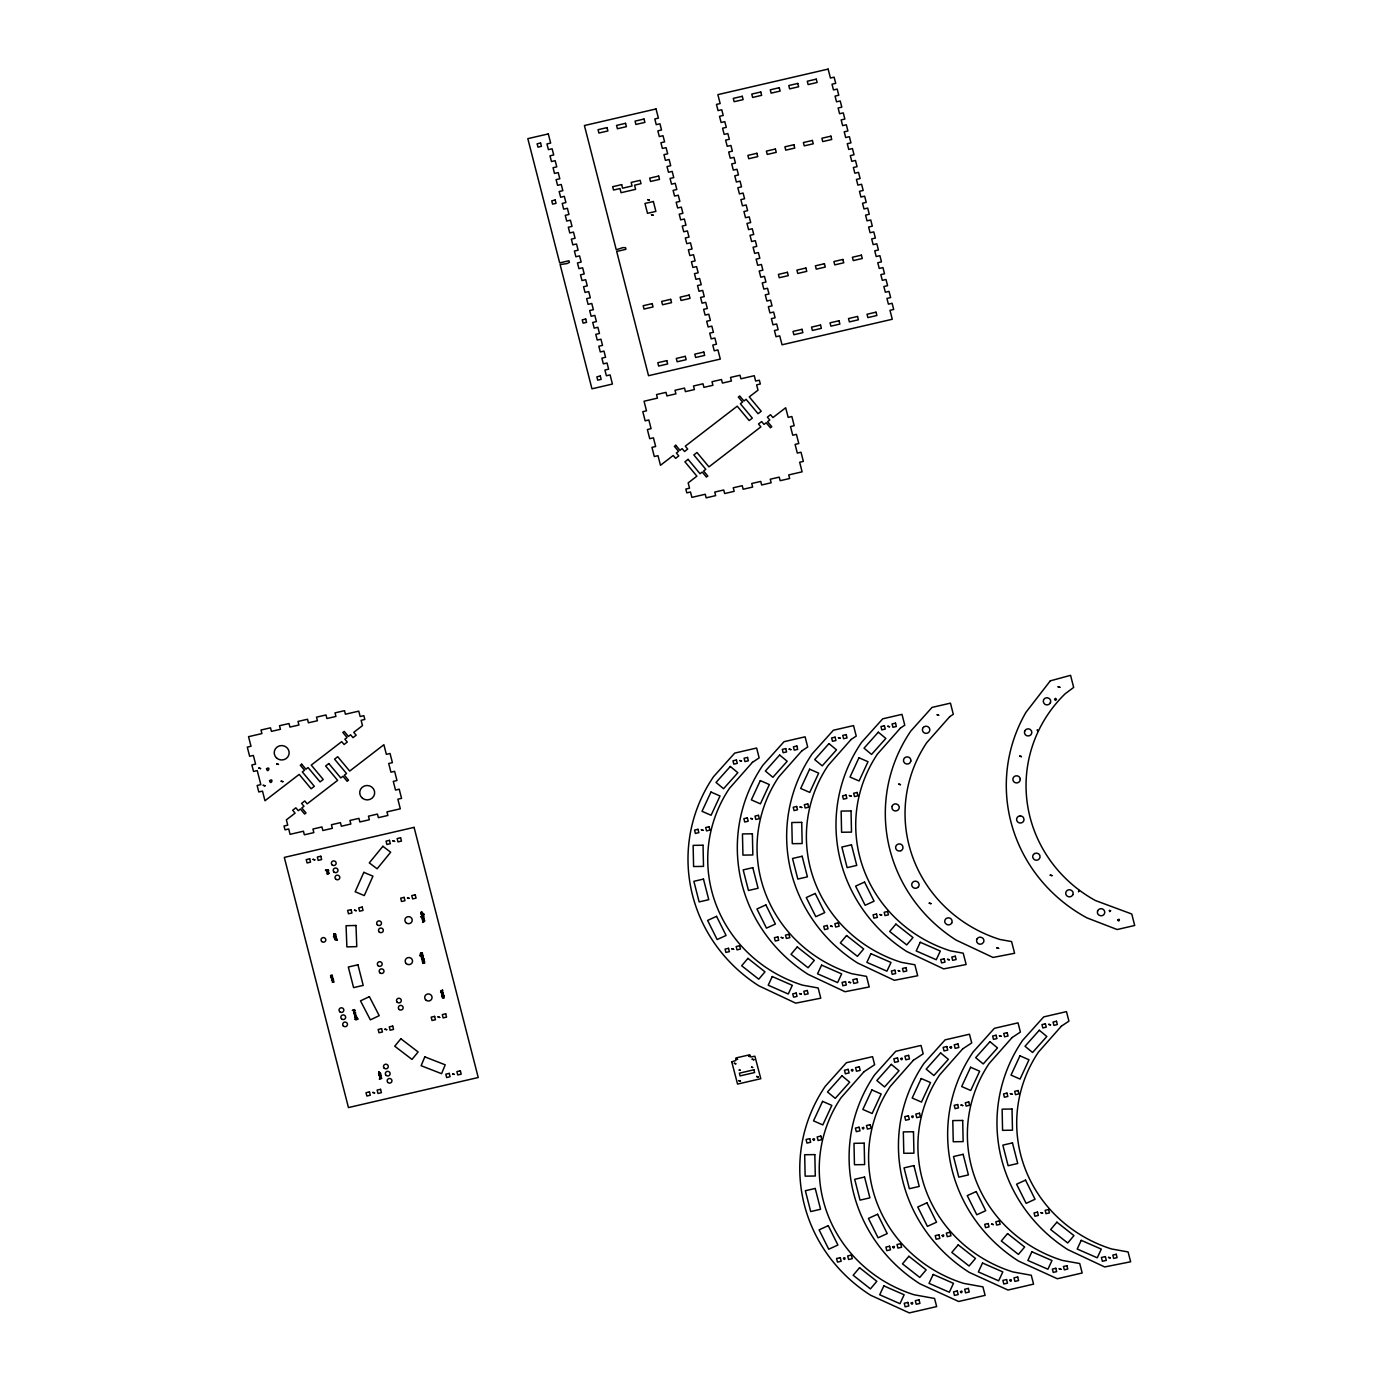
<?xml version="1.0" encoding="UTF-8"?>
<svg xmlns="http://www.w3.org/2000/svg" width="1382" height="1382" viewBox="0 0 1382 1382"><rect width="100%" height="100%" fill="white"/><g stroke="black" fill="none" stroke-linecap="round" stroke-linejoin="round"><path stroke-width="1.5" d="M327.102 870.764L327.517 872.439L328.553 870.746M379.601 1076.319L379.981 1077.856M335.688 934.716L335.377 933.8M380.413 1073.106L378.858 1072.017M422.495 953.234L421.406 954.426L420.301 953.459M443.242 996.025L443.898 995.126M332.803 982.187L333.269 980.892M354.569 1013.697L355.52 1012.661M333.805 981.997C333.356 982.205 330.972 981.203 332.665 982.308M354.483 1013.904C352.807 1011.434 354.518 1016.185 355.105 1012.833M423.099 921.759L423.238 920.187M423.808 958.676C422.115 954.72 419.8 961.06 423.808 958.642M356.729 1017.808C359.596 1019.726 354.189 1020.849 355.278 1018.033M443.052 992.967L441.791 993.727M327.413 872.094L327.62 870.919L328.346 871.887M334.72 935.096C331.818 934.681 336.983 933.092 334.72 935.13M422.616 915.713L422.84 914.158M423.134 917.389C420.059 917.924 424.205 915.005 423.117 917.423M421.424 956.292L422.944 956.275L421.596 956.931M422.84 959.091L423.289 958.02L422.028 958.227M422.909 921.103L424.516 920.982L422.909 921.068M356.763 1018.292L355.52 1019.415M356.28 1018.085L356.763 1018.949L355.52 1019.121M331.766 975.26C333.667 977.419 328.881 973.809 331.075 976.798M355.001 1010.674C353.256 1013.766 353.757 1010.432 355.001 1010.708M422.27 913.485C418.124 913.243 424.015 910.617 422.27 913.519M441.704 994.936C442.585 993.52 444.313 996.975 442.948 994.245M423.428 914.158L424.032 914.798M333.805 981.963L333.408 980.909M336.932 940.278L334.772 939.639M331.749 980.045L333.563 980.391L333.079 978.698M336.396 938.153L336.171 936.633L334.15 937.134L336.189 937.549L334.461 938.378M336.932 940.313L336.707 938.499L334.962 939.224M423.324 962.943L424.879 962.943L422.857 963.409L422.287 961.026L424.222 960.335L422.909 961.008M441.825 994.073L441.549 992.535M441.704 994.902L441.86 995.8M336.759 939.881L335.791 939.311L336.776 939.846M335.705 935.787L333.442 936.668L335.705 935.735M354.569 1009.603L352.324 1010.484L354.535 1009.637M355.416 1013.749L354.915 1013.092M332.993 978.957L331.507 980.253M333.926 933.817L333.943 935.407L335.688 934.681M332.475 976.366L332.146 975.07M443.225 993.641L443.294 992.777M381.104 1076.526L379.843 1077.407M423.756 916.767C421.596 914.556 419.869 917.389 422.875 917.838M422.737 914.452L421.804 915.489M442.465 996.629C440.841 999.1 446.386 997.407 443.311 997.769M420.698 953.234L420.802 953.943M378.858 1071.983L378.582 1073.52L380.43 1073.071M380.413 1077.874L381.346 1076.319M422.149 957.381L422.944 955.342M422.823 915.178L421.804 915.454M381.778 1078.461L379.29 1079.066L381.501 1077.839M332.475 976.331L331.093 976.763M443.225 993.606L442.257 994.09M330.972 975.467L330.903 976.383M421.044 912.379L421.078 913.295M442.741 995.8L442.465 994.677L442.085 995.593M442.223 994.798L442.741 995.766M355.917 1016.116L355.692 1014.82M355.278 1018.068L356.729 1017.843M379.86 1076.595L381.225 1076.768M327.361 874.236L328.881 873.303L327.102 873.13M332.647 977.713C333.408 978.162 328.778 977.955 332.63 977.748L330.868 977.54M336.223 938.292L334.479 938.343M355.416 1013.714L355.52 1012.626M420.664 952.837C423.203 955.739 420.974 951.524 422.495 953.269M354.759 1014.578L355.26 1016.288M327.102 870.798L328.674 870.919M333.908 933.852L335.36 933.835M333.148 980.253L332.423 979.389L333.373 979.821M330.954 975.502L330.903 976.348M442.776 996.871L443.311 997.735M379.48 1075.369L378.875 1074.35L380.689 1073.831L378.996 1075.593L381.087 1075.386L379.273 1075.231M441.549 992.57L441.514 993.503M422.909 960.974L424.516 961.457L423.203 962.131M900.995 850.656L900.114 850.949A3.68 3.541 5.3 0 1 895.726 848.22A3.68 3.541 5.3 0 1 898.542 844.022L899.492 843.936A3.68 3.541 5.3 0 1 902.601 845.87L902.999 847.667A3.68 3.541 5.3 0 1 901.012 850.656M442.465 996.664L444.106 996.232L442.776 996.906M443.242 995.99L442.154 996.007M422.616 915.679L420.905 914.279L423.652 913.951M423.238 920.222C427.746 920.153 420.577 923.815 423.099 921.725M379.981 1076.146L381.346 1076.353M354.742 1014.613L355.485 1015.943L355.71 1014.803M325.53 870.315L328.415 869.969L325.53 870.28M325.616 870.591L328.415 869.934M1037.899 730.784L1037.122 729.903L1037.899 730.819M420.715 916.853L421.752 916.612M424.067 918.27L421.976 918.425L424.067 918.304M423.255 919.462C425.501 920.101 420.353 919.013 423.065 919.496M422.356 919.98L424.378 919.496M419.938 955.221L422.823 954.893L419.938 955.187M423.013 955.601L420.128 956.016L421.165 956.931M421.994 959.972L424.015 959.54M422.702 960.715L424.222 960.369M423.255 961.786L424.516 961.492M356.763 1017.187L354.811 1017.204M442.568 996.629L444.106 996.267M356.763 1017.152L354.811 1017.169M355.226 1019.484L358.163 1019.087M379.376 1074.505L380.776 1074.177M1109.401 910.462L1109.677 911.619L1110.679 910.652L1109.401 910.496M422.65 917.907L423.773 916.732M1020.262 815.916L1019.329 816.036A3.68 3.541 5.3 0 0 1016.755 820.39A3.68 3.541 5.3 0 0 1021.281 822.895L1022.179 822.532A3.68 3.541 5.3 0 0 1023.993 819.457L1023.492 817.695A3.68 3.541 5.3 0 0 1020.279 815.916M353.74 1011.969L353.947 1010.933L353.723 1012.004M378.858 1073.313L379.065 1072.277L378.841 1073.348M423.652 913.917L424.015 914.832M421.458 911.861L421.838 913.295M327.102 873.165L329.21 873.096L327.379 874.201M1020.244 779.154L1020.175 780.087A3.68 3.541 5.3 0 1 1016.789 782.903L1015.839 782.834A3.68 3.541 5.3 0 1 1012.954 778.636A3.68 3.541 5.3 0 1 1017.29 775.889L1018.206 776.183A3.68 3.541 5.3 0 1 1020.054 778.256L1020.244 779.154M372.846 1092.471L374.574 1092.868L372.846 1092.471M892.029 806.466L892.029 808.297A3.68 3.541 5.3 0 0 894.62 810.837L895.571 810.975A3.68 3.541 5.3 0 0 896.555 804.013L895.605 803.875A3.68 3.541 5.3 0 0 892.029 806.466M263.288 785.322L264.999 785.822L263.288 785.322M276.763 763.935L278.456 764.419L276.763 763.935M281.185 781.193L282.878 781.676L281.185 781.193M313.092 859.362L314.802 859.846L313.092 859.362M384.991 1029.193L386.701 1029.676L384.991 1029.193M407.517 897.903L409.227 898.386L407.517 897.903M452.64 1073.935L454.35 1074.419L452.64 1073.935M647.64 199.63L649.35 200.114L647.64 199.63M651.509 214.728L653.22 215.229L651.509 214.728M701.4 829.839L703.11 830.323L701.4 829.839M739.819 760.549L741.529 761.033L739.819 760.549M750.737 818.42L752.447 818.904L750.737 818.42M731.907 948.847L733.617 949.33L731.907 948.847M731.734 1061.825L737.573 1084.075L760.808 1078.703L754.883 1056.194L750.91 1057.005L749.752 1054.777L735.984 1057.938L735.863 1060.495L731.734 1061.825M734.308 1063.38L736.019 1063.864L734.395 1063.173M736.433 1059.096L737.522 1059.407L736.433 1059.096M789.157 749.13L790.85 749.614L789.157 749.13M739.232 1070.014L740.337 1070.324L739.232 1070.014M738.731 1080.638L740.441 1081.121L738.731 1080.638M748.768 1056.245L749.856 1056.556L748.819 1056.107M751.566 1067.163L752.654 1067.474L751.566 1067.163M756.61 1076.492L758.321 1076.975L756.61 1076.492M800.074 807.002L801.767 807.485L800.074 807.002M781.245 937.428L782.955 937.912L781.245 937.428M838.477 737.694L840.187 738.178L838.477 737.694M799.573 993.589L801.284 994.073L799.573 993.589M849.394 795.566L851.105 796.049L849.394 795.566M830.582 926.009L832.292 926.493L830.582 926.009M812.996 1139.321C814.102 1142.879 815.864 1136.902 812.996 1139.321M887.814 726.276L889.524 726.759L887.814 726.276M848.911 982.17L850.604 982.654L848.911 982.17M851.416 1070.031C852.521 1073.572 854.283 1067.612 851.416 1070.031M898.732 784.147L900.442 784.63L898.732 784.147M879.902 914.573L881.612 915.057L879.902 914.573M862.333 1127.902C863.439 1131.443 865.201 1125.484 862.333 1127.902M843.504 1258.328C844.627 1261.87 846.354 1255.944 843.504 1258.328M937.151 714.857L938.844 715.34L937.238 714.649M898.231 970.751L899.941 971.235L898.335 970.544M900.753 1058.612C901.79 1062.153 903.707 1056.176 900.753 1058.612M929.24 903.154L930.95 903.638L929.24 903.154M911.654 1116.466C912.759 1120.025 914.538 1114.065 911.654 1116.466M892.841 1246.909C893.947 1250.451 895.709 1244.491 892.841 1246.909M947.568 959.315L949.279 959.799L947.568 959.315M950.073 1047.176C951.179 1050.735 952.941 1044.757 950.073 1047.176M911.17 1303.071C912.275 1306.629 914.038 1300.652 911.17 1303.071M961.06 1105.064L962.753 1105.548L961.06 1105.064M942.178 1235.473C943.25 1239.032 945.081 1233.055 942.178 1235.473M1019.709 756.127L1021.419 756.61L1019.709 756.127M996.906 947.897L998.599 948.38L996.906 947.897M999.462 1035.774L1001.173 1036.258L999.462 1035.774M960.49 1291.652C961.596 1295.193 963.375 1289.233 960.49 1291.652M1058.128 686.819L1059.839 687.303L1058.128 686.819M1010.38 1093.646L1012.09 1094.129L1010.38 1093.646M991.568 1224.072L993.278 1224.556L991.568 1224.072M1050.234 875.134L1051.944 875.618L1050.234 875.134M1048.8 1024.356L1050.51 1024.839L1048.8 1024.356M1009.827 1280.233C1010.933 1283.774 1012.695 1277.814 1009.827 1280.233M1040.905 1212.653L1042.598 1213.137L1040.905 1212.653M1059.217 1268.814L1060.927 1269.298L1059.217 1268.814M1117.813 919.842C1118.919 923.401 1120.698 917.423 1117.813 919.842M1108.554 1257.395L1110.264 1257.879L1108.554 1257.395M392.903 840.878L394.596 841.379L392.903 840.878M354.483 910.185L356.176 910.686L354.483 910.185M438.025 1016.893L439.718 1017.428L438.025 1016.893M258.883 768.029L260.559 768.599L258.883 768.029M752.205 1059.182L753.881 1059.769L752.205 1059.182M1097.619 910.997L1097.412 911.895A3.68 3.541 5.3 0 0 1098.949 915.126L1100.746 915.765A3.68 3.541 5.3 0 0 1104.08 914.297L1104.529 913.485A3.68 3.541 5.3 0 0 1102.335 908.924A3.68 3.541 5.3 0 0 1097.619 910.997M266.519 768.755C267.711 774.3 271.235 765.438 266.519 768.755M269.559 780.657C270.768 786.203 274.275 777.323 269.559 780.657M1024.753 731.078L1024.511 731.976A3.68 3.541 5.3 0 0 1026.809 735.708L1027.742 735.932A3.68 3.541 5.3 0 0 1030.367 729.592L1029.538 729.126A3.68 3.541 5.3 0 0 1025.219 730.283L1024.753 731.078M910.807 761.119L909.995 762.778A3.68 3.541 5.3 0 1 906.523 763.935L905.607 763.641A3.68 3.541 5.3 0 1 903.863 758.908A3.68 3.541 5.3 0 1 908.786 757.267L909.581 757.768A3.68 3.541 5.3 0 1 910.807 761.119M976.867 939.19L976.59 940.036A3.68 3.541 5.3 0 0 983.518 942.282L983.829 941.401A3.68 3.541 5.3 0 0 982.602 938.033L980.892 937.238A3.68 3.541 5.3 0 0 976.884 939.155M354.552 1015.114L355.226 1015.943L354.535 1015.148M424.81 1056.867L421.13 1065.712L441.566 1073.676L445.229 1064.831L424.81 1056.867M363.829 872.353L355.174 891.753L364.278 895.571L372.95 876.171L363.829 872.353M710.97 792.041L702.021 811.32L711.091 815.259L720.022 795.98L710.97 792.041M760.307 780.605L751.359 799.884L760.411 803.84L769.359 784.561L760.307 780.605M809.627 769.187L800.696 788.466L809.748 792.404L818.68 773.125L809.627 769.187M858.965 757.768L850.016 777.047L859.086 780.985L868.017 761.707L858.965 757.768M822.566 1101.368L813.514 1120.871L822.808 1124.913L831.843 1105.41L822.566 1101.368M871.887 1089.949L862.852 1109.452L872.128 1113.495L881.18 1093.991L871.887 1089.949M921.224 1078.513L912.189 1098.016L921.466 1102.076L930.518 1082.572L921.224 1078.513M970.613 1067.249L961.682 1086.546L970.734 1090.484L979.665 1071.205L970.613 1067.249M1019.951 1055.831L1011.019 1075.11L1020.071 1079.066L1029.003 1059.769L1019.951 1055.831M772.262 976.538L768.219 985.228L788.276 994.004L792.318 985.314L772.262 976.538M821.599 965.12L817.539 973.809L837.613 982.585L841.655 973.895L821.599 965.12M870.919 953.684L866.877 962.373L886.933 971.166L890.993 962.477L870.919 953.684M920.257 942.265L916.214 950.954L936.27 959.73L940.313 951.041L920.257 942.265M883.858 1285.882L879.695 1294.779L899.993 1303.675L904.139 1294.761L883.858 1285.882M933.178 1274.446L929.032 1283.36L949.33 1292.239L953.476 1283.342L933.178 1274.446M982.516 1263.027L978.37 1271.941L998.668 1280.82L1002.814 1271.906L982.516 1263.027M1031.905 1251.764L1027.862 1260.453L1047.919 1269.229L1051.978 1260.539L1031.905 1251.764M1081.242 1240.345L1077.2 1249.017L1097.256 1257.81L1101.299 1249.121L1081.242 1240.345M1050.424 702.643L1049.284 704.112A3.68 3.541 5.3 0 1 1044.792 704.164L1044.101 703.507A3.68 3.541 5.3 0 1 1049.197 698.48L1049.888 699.137A3.68 3.541 5.3 0 1 1050.424 702.643M1072.847 894.638L1072.38 895.432A3.68 3.541 5.3 0 1 1067.215 896.123A3.68 3.541 5.3 0 1 1066.472 891.165L1067.146 890.492A3.68 3.541 5.3 0 1 1070.774 890.008L1072.311 891.114A3.68 3.541 5.3 0 1 1072.847 894.638M951.766 922.882L951.248 923.66A3.68 3.541 5.3 0 1 946.86 924.523L945.409 923.331A3.68 3.541 5.3 0 1 945.634 919.013L946.359 918.391A3.68 3.541 5.3 0 1 951.766 922.882M923.383 727.398L922.848 728.159A3.68 3.541 5.3 0 0 923.038 731.717L923.66 732.425A3.68 3.541 5.3 0 0 928.859 732.201A3.68 3.541 5.3 0 0 928.583 727.174L927.806 726.656A3.68 3.541 5.3 0 0 924.126 726.811L923.383 727.398M1050.285 680.86L1025.945 712.335A156.667 150.828 5.3 0 0 1086.943 917.873L1117.157 929.533L1134.708 925.474L1131.754 914.003L1095.39 900.528A136.49 131.394 5.3 0 1 1065.09 693.833L1073.659 687.424L1070.566 675.332L1050.285 680.86M382.883 846.285L369.288 862.886L377.113 868.794L390.674 852.228L382.883 846.285M400.866 1038.746L394.734 1046.209L412.009 1059.424L418.124 1051.961L400.866 1038.746M747.921 958.382L741.668 965.759L758.753 979.199L764.989 971.822L747.921 958.382M797.241 946.946L791.005 954.323L808.09 967.763L814.326 960.386L797.241 946.946M846.579 935.528L840.342 942.904L857.427 956.344L863.664 948.968L846.579 935.528M895.916 924.109L889.663 931.485L906.747 944.925L912.984 937.549L895.916 924.109M859.552 1267.709L853.16 1275.258L870.435 1288.87L876.827 1281.304L859.552 1267.709M908.89 1256.273L902.481 1263.839L919.756 1277.434L926.165 1269.868L908.89 1256.273M958.21 1244.854L951.818 1252.42L969.093 1266.016L975.485 1258.449L958.21 1244.854M1007.564 1233.59L1001.328 1240.967L1018.413 1254.407L1024.649 1247.03L1007.564 1233.59M1056.902 1222.172L1050.666 1229.548L1067.733 1242.988L1073.969 1235.612L1056.902 1222.172M752.43 762.346L729.42 788.379A136.49 131.394 5.3 0 0 802.562 985.159L818.144 987.975L820.77 998.184L795.704 1003.159L758.856 985.832A156.667 150.828 5.3 0 1 713.544 776.684L734.706 753.104L756.628 748.025L759.15 757.889L752.43 762.346M801.767 750.91L778.74 776.943A136.49 131.394 5.3 0 0 851.899 973.74L866.514 976.383L869.226 986.955L845.041 991.723L808.194 974.414A156.667 150.828 5.3 0 1 762.864 765.248L784.043 741.685L805.084 736.813L807.693 746.988L801.767 750.91M851.087 739.491L828.077 765.524A136.49 131.394 5.3 0 0 901.237 962.304L914.867 964.774L917.683 975.744L894.361 980.304L857.531 962.978A156.667 150.828 5.3 0 1 812.201 753.829L833.363 730.249L853.54 725.585L856.235 736.088L851.087 739.491M900.425 728.072L877.415 754.106A136.49 131.394 5.3 0 0 950.557 950.885L963.219 953.183L966.139 964.515L943.699 968.886L906.851 951.559A156.667 150.828 5.3 0 1 861.539 742.41L882.701 718.83L901.997 714.356L904.778 725.187L900.425 728.072M949.762 716.636L926.735 742.67A136.49 131.394 5.3 0 0 999.894 939.466L1011.589 941.574L1014.595 953.286L993.036 957.45L956.189 940.14A156.667 150.828 5.3 0 1 910.859 730.974L932.038 707.411L950.453 703.144L953.304 714.287L949.762 716.636M863.992 1071.741L840.964 1097.809A136.611 131.515 5.3 0 0 914.193 1294.779L934.56 1298.458L936.651 1306.577L909.321 1312.9L870.591 1295.228A156.546 150.707 5.3 0 1 825.296 1086.252L846.423 1062.706L872.578 1056.66L874.633 1064.71L863.992 1071.741M913.329 1060.322L890.302 1086.373A136.611 131.515 5.3 0 0 963.513 1283.342L982.93 1286.867L985.107 1295.349L958.659 1301.481L919.911 1283.809A156.546 150.707 5.3 0 1 874.633 1074.816L895.761 1051.287L921.034 1045.431L923.176 1053.81L913.329 1060.322M962.667 1048.903L939.622 1074.954A136.611 131.515 5.3 0 0 1012.851 1271.924L1031.283 1275.258L1033.563 1284.137L1007.996 1290.045L969.248 1272.373A156.546 150.707 5.3 0 1 923.971 1063.397L945.098 1039.869L969.473 1034.22L971.719 1042.909L962.667 1048.903M1012.073 1037.571L989.063 1063.604A136.49 131.394 5.3 0 0 1062.222 1260.384L1079.739 1263.545L1082.175 1272.995L1057.334 1278.747L1018.517 1261.058A156.667 150.828 5.3 0 1 973.187 1051.909L994.349 1028.329L1018.033 1022.853L1020.4 1032.06L1012.073 1037.571M1061.411 1026.135L1038.4 1052.168A136.49 131.394 5.3 0 0 1111.56 1248.965L1128.109 1251.954L1130.631 1261.783L1104.684 1266.948L1067.837 1249.639A156.667 150.828 5.3 0 1 1022.525 1040.473L1043.686 1016.91L1066.489 1011.624L1068.925 1021.16L1061.411 1026.135M730.318 766.457L716.031 782.454L723.563 788.707L737.85 772.711L730.318 766.457M779.638 755.021L765.369 771.035L772.901 777.289L787.187 761.275L779.638 755.021M828.975 743.602L814.706 759.599L822.238 765.853L836.507 749.856L828.975 743.602M878.313 732.184L864.026 748.18L871.558 754.434L885.845 738.437L878.313 732.184M841.949 1075.783L827.507 1091.97L835.246 1098.379L849.688 1082.192L841.949 1075.783M891.286 1064.347L876.844 1080.534L884.566 1086.943L899.008 1070.756L891.286 1064.347M940.624 1052.929L926.182 1069.115L933.904 1075.524L948.346 1059.338L940.624 1052.929M989.961 1041.683L975.692 1057.679L983.224 1063.933L997.493 1047.919L989.961 1041.683M1039.299 1030.246L1025.012 1046.26L1032.561 1052.497L1046.83 1036.5L1039.299 1030.246M918.391 886.829L917.734 887.503A3.68 3.541 5.3 0 1 912.552 886.95A3.68 3.541 5.3 0 1 913.087 881.975L913.899 881.491A3.68 3.541 5.3 0 1 918.27 882.511L919.047 884.186A3.68 3.541 5.3 0 1 918.391 886.829M442.551 990.186L440.564 990.773L441.722 991.827C438.267 992.76 444.227 992.311 442.551 990.186M675.763 445.28L674.381 446.334L678.562 451.361L676.385 453.037L678.787 455.922L675.625 458.358L673.224 455.473L660.475 465.302L658.005 455.68L654.308 456.526L651.958 447.371L655.655 446.507L653.427 437.818L649.73 438.681L647.381 429.526L651.077 428.662L648.849 419.973L645.152 420.836L642.803 411.663L646.5 410.817L644.047 401.229L657.435 398.137L656.519 394.561L666.003 392.367L666.919 395.926L675.919 393.853L675.003 390.277L684.505 388.083L685.42 391.642L694.42 389.569L693.505 385.993L703.006 383.799L703.922 387.357L712.922 385.284L712.006 381.708L721.508 379.514L722.423 383.073L731.423 381L730.508 377.424L740.009 375.23L740.925 378.789L754.278 375.697L755.643 381.052L759.357 380.205L760.325 384.006L756.628 384.87L757.992 390.173L749.269 396.893L761.24 411.266L758.062 413.702L746.107 399.329L743.931 401.005L739.733 395.978L738.351 397.049L742.549 402.076L740.372 403.751L752.326 418.124L749.165 420.56L737.211 406.187L685.282 446.179L687.683 449.064L684.522 451.499L682.121 448.632L679.944 450.307L675.763 445.28M688.098 459.36L684.919 461.795L696.891 476.168L688.167 482.888L689.532 488.192L685.835 489.055L686.802 492.856L690.516 492.009L691.881 497.365L705.235 494.272L706.15 497.831L715.651 495.637L714.736 492.061L723.736 489.988L724.652 493.547L734.153 491.353L733.237 487.777L742.238 485.704L743.153 489.263L752.654 487.069L751.739 483.493L760.739 481.42L761.655 484.978L771.156 482.784L770.24 479.208L779.241 477.135L780.156 480.694L789.64 478.5L788.725 474.924L802.113 471.832L799.66 462.244L803.357 461.398L801.007 452.225L797.31 453.089L795.082 444.399L798.779 443.536L796.429 434.38L792.732 435.226L790.504 426.554L794.201 425.691L791.851 416.518L788.155 417.381L785.684 407.759L772.935 417.571L770.534 414.704L767.373 417.139L769.774 420.007L767.597 421.683L771.778 426.727L770.396 427.781L766.215 422.754L764.039 424.429L761.637 421.562L758.476 423.998L760.877 426.865L708.949 466.874L696.994 452.501L693.833 454.937L705.787 469.31L703.611 470.986L707.809 476.013L706.427 477.084L702.229 472.057L700.052 473.732L688.098 459.36M301.725 764.194L300.326 765.248L304.524 770.275L302.347 771.951L314.319 786.323L311.14 788.759L299.186 774.404L264.964 800.748L262.511 791.126L258.797 791.972L257.138 785.494L260.835 784.63L257.242 770.586L253.545 771.45L251.87 764.972L255.584 764.108L253.355 755.418L249.641 756.282L247.292 747.109L251.006 746.263L248.535 736.675L261.924 733.583L261.008 730.007L270.509 727.813L271.425 731.372L280.425 729.299L279.51 725.723L289.011 723.529L289.926 727.087L298.927 725.014L298.011 721.439L307.512 719.245L308.428 722.803L317.428 720.73L316.513 717.154L325.997 714.96L326.912 718.519L335.93 716.446L335.014 712.87L344.498 710.676L345.414 714.235L358.767 711.143L360.149 716.498L363.846 715.651L364.831 719.452L361.117 720.316L362.481 725.619L353.757 732.339L356.159 735.224L352.997 737.66L350.596 734.775L348.419 736.451L344.239 731.423L342.857 732.495L347.037 737.522L344.861 739.197L347.262 742.065L344.101 744.518L341.7 741.633L311.244 765.11L323.215 779.465L320.054 781.901L308.082 767.546L305.906 769.221L301.725 764.194M328.812 763.555L325.651 766.008L337.623 780.364L307.15 803.84L304.766 800.955L301.604 803.391L303.988 806.276L301.812 807.952L306.009 812.979L304.627 814.05L300.43 809.006L298.253 810.681L295.869 807.814L292.708 810.249L295.092 813.134L286.368 819.854L287.732 825.158L284.036 826.021L285.003 829.822L288.717 828.975L290.082 834.331L303.435 831.221L304.351 834.797L313.852 832.603L312.937 829.027L321.937 826.937L322.852 830.513L332.354 828.319L331.438 824.743L340.438 822.653L341.354 826.229L350.855 824.035L349.94 820.459L358.94 818.369L359.856 821.945L369.357 819.751L368.441 816.175L377.441 814.084L378.357 817.66L387.858 815.466L386.943 811.89L400.314 808.798L397.861 799.211L401.557 798.364L399.208 789.191L395.511 790.055L393.283 781.366L396.98 780.502L394.63 771.346L390.933 772.192L388.705 763.503L392.402 762.657L390.052 753.484L386.355 754.347L383.885 744.725L349.681 771.07L337.709 756.714L334.548 759.15L346.519 773.505L344.343 775.181L348.523 780.208L347.141 781.279L342.961 776.252L340.784 777.928L328.812 763.555M1034.652 853.523L1033.874 854.059A3.68 3.541 5.3 0 0 1032.803 857.445L1033.701 859.068A3.68 3.541 5.3 0 0 1038.124 859.811L1038.901 859.276A3.68 3.541 5.3 0 0 1034.652 853.523M369.374 996.647L360.512 1000.862L370.359 1019.864L379.221 1015.649L369.374 996.647M716.55 916.335L707.619 920.412L717.137 939.553L726.068 935.476L716.55 916.335M765.87 904.899L756.939 908.993L766.474 928.134L775.406 924.057L765.87 904.899M815.207 893.48L806.276 897.557L815.812 916.698L824.743 912.621L815.207 893.48M864.545 882.062L855.613 886.138L865.132 905.279L874.063 901.202L864.545 882.062M828.267 1225.661L819.094 1229.859L828.734 1249.207L837.907 1245.027L828.267 1225.661M877.587 1214.242L868.432 1218.423L878.071 1237.788L887.227 1233.608L877.587 1214.242M926.925 1202.824L917.769 1207.004L927.408 1226.37L936.564 1222.189L926.925 1202.824M976.193 1191.56L967.262 1195.637L976.798 1214.778L985.729 1210.701L976.193 1191.56M1025.53 1180.124L1016.599 1184.201L1026.135 1203.359L1035.049 1199.265L1025.53 1180.124M548.308 133.916L527.82 138.649L559.693 262.891L568.935 260.749L569.367 262.407L566.948 263.599L560.107 264.549L591.962 388.808L612.433 384.058L610.084 374.902L606.387 375.749L604.919 370.048L608.633 369.184L607.043 363L603.347 363.846L601.878 358.145L605.575 357.282L603.986 351.097L600.289 351.961L598.821 346.243L602.517 345.379L600.945 339.195L597.231 340.058L595.78 334.34L599.477 333.477L597.888 327.292L594.191 328.156L592.723 322.438L596.419 321.591L594.83 315.39L591.133 316.253L589.665 310.535L593.362 309.689L591.79 303.487L588.076 304.351L586.624 298.633L590.321 297.786L588.732 291.585L585.035 292.448L583.567 286.73L587.264 285.884L585.674 279.7L581.977 280.546L580.509 274.828L584.223 273.981L582.634 267.797L578.937 268.644L577.469 262.943L581.166 262.079L579.576 255.895L575.879 256.741L574.411 251.04L578.108 250.177L576.519 243.992L572.822 244.839L571.353 239.138L575.067 238.274L573.478 232.09L569.781 232.953L568.313 227.235L572.01 226.372L570.42 220.187L566.724 221.051L565.255 215.333L568.952 214.469L567.38 208.285L563.666 209.148L562.215 203.43L565.912 202.567L564.322 196.382L560.626 197.246L559.157 191.528L562.854 190.681L561.265 184.48L557.568 185.343L556.1 179.625L559.814 178.779L558.224 172.577L554.51 173.441L553.059 167.723L556.756 166.876L555.167 160.692L551.47 161.539L550.001 155.821L553.698 154.974L552.109 148.79L548.412 149.636L546.944 143.935L550.658 143.072L548.308 133.916M656.035 108.953L584.413 125.537L616.268 249.797L622.798 247.637L625.51 247.654L625.942 249.313L616.683 251.455L648.538 375.697L720.298 359.078L717.949 349.922L714.235 350.786L712.784 345.068L716.481 344.204L714.891 338.02L711.194 338.884L709.726 333.166L713.423 332.302L711.834 326.117L708.137 326.981L706.668 321.263L710.383 320.399L708.793 314.215L705.096 315.079L703.628 309.361L707.325 308.514L705.736 302.312L702.039 303.176L700.57 297.458L704.267 296.612L702.678 290.41L698.981 291.274L697.513 285.556L701.227 284.709L699.638 278.508L695.941 279.371L694.472 273.653L698.169 272.807L696.58 266.622L692.883 267.469L691.415 261.768L695.111 260.904L693.539 254.72L689.825 255.566L688.374 249.866L692.071 249.002L690.482 242.817L686.785 243.664L685.317 237.963L689.013 237.099L687.424 230.915L683.727 231.761L682.259 226.061L685.973 225.197L684.384 219.012L680.67 219.876L679.218 214.158L682.915 213.294L681.326 207.11L677.629 207.974L676.161 202.256L679.858 201.392L678.268 195.208L674.571 196.071L673.103 190.353L676.817 189.507L675.228 183.305L671.531 184.169L670.063 178.451L673.76 177.604L672.17 171.403L668.473 172.266L667.005 166.548L670.702 165.702L669.113 159.5L665.416 160.364L663.965 154.646L667.661 153.799L666.072 147.615L662.375 148.461L660.907 142.743L664.604 141.897L663.014 135.712L659.318 136.559L657.849 130.858L661.546 129.994L659.974 123.81L656.26 124.656L654.809 118.956L658.385 118.126L656.035 108.953M828.129 69.1L717.88 94.632L720.16 103.564L716.463 104.41L718.053 110.612L721.75 109.748L723.218 115.466L719.521 116.313L721.11 122.514L724.807 121.651L726.276 127.369L722.579 128.215L724.151 134.399L727.865 133.553L729.316 139.271L725.619 140.118L727.208 146.302L730.905 145.456L732.374 151.156L728.677 152.02L730.266 158.204L733.963 157.358L735.431 163.059L731.717 163.922L733.306 170.107L737.003 169.26L738.472 174.961L734.775 175.825L736.364 182.009L740.061 181.146L741.529 186.864L737.833 187.727L739.422 193.912L743.119 193.048L744.57 198.766L740.873 199.63L742.462 205.814L746.159 204.951L747.627 210.669L743.931 211.532L745.52 217.717L749.217 216.853L750.685 222.571L746.988 223.418L748.56 229.619L752.274 228.756L753.726 234.474L750.029 235.32L751.618 241.522L755.315 240.658L756.783 246.376L753.086 247.223L754.676 253.407L758.373 252.56L759.841 258.279L756.127 259.125L757.716 265.309L761.43 264.463L762.881 270.164L759.184 271.027L760.774 277.212L764.471 276.365L765.939 282.066L762.242 282.93L763.831 289.114L767.528 288.268L768.997 293.969L765.283 294.832L766.872 301.017L770.569 300.153L772.037 305.871L768.34 306.735L769.929 312.919L773.626 312.056L775.095 317.774L771.398 318.637L772.97 324.822L776.684 323.958L778.135 329.676L774.438 330.54L776.028 336.724L779.724 335.861L782.022 344.792L892.271 319.259L889.991 310.328L893.688 309.464L892.098 303.28L888.401 304.144L886.933 298.426L890.63 297.579L889.041 291.377L885.344 292.241L883.875 286.523L887.589 285.677L886 279.475L882.303 280.339L880.835 274.621L884.532 273.774L882.943 267.59L879.246 268.436L877.777 262.718L881.474 261.872L879.902 255.687L876.188 256.534L874.737 250.833L878.434 249.969L876.844 243.785L873.148 244.631L871.679 238.931L875.376 238.067L873.787 231.882L870.09 232.729L868.622 227.028L872.318 226.164L870.746 219.98L867.032 220.844L865.581 215.126L869.278 214.262L867.689 208.077L863.992 208.941L862.523 203.223L866.22 202.359L864.631 196.175L860.934 197.039L859.466 191.321L863.18 190.457L861.591 184.272L857.894 185.136L856.425 179.418L860.122 178.572L858.533 172.37L854.836 173.234L853.368 167.516L857.065 166.669L855.475 160.467L851.778 161.331L850.31 155.613L854.024 154.767L852.435 148.565L848.738 149.429L847.27 143.711L850.967 142.864L849.377 136.68L845.68 137.526L844.212 131.826L847.909 130.962L846.337 124.777L842.623 125.624L841.172 119.923L844.868 119.059L843.279 112.875L839.582 113.721L838.114 108.021L841.811 107.157L840.221 100.972L836.525 101.819L835.056 96.118L838.77 95.254L837.181 89.07L833.467 89.934L832.016 84.216L835.713 83.352L834.123 77.167L830.427 78.031L828.129 69.1M540.569 143.002L537.114 143.814L537.978 147.148L541.433 146.337L540.569 143.002M607.043 127.61L598.043 129.701L598.907 133.035L607.907 130.945L607.043 127.61M625.545 123.326L616.545 125.416L617.409 128.751L626.409 126.66L625.545 123.326M644.047 119.042L635.046 121.132L635.893 124.466L644.91 122.376L644.047 119.042M742.272 96.291L733.272 98.381L734.136 101.715L743.136 99.625L742.272 96.291M760.774 92.007L751.773 94.097L752.637 97.431L761.637 95.341L760.774 92.007M779.275 87.722L770.275 89.813L771.121 93.147L780.139 91.057L779.275 87.722M797.777 83.438L788.777 85.529L789.623 88.863L798.641 86.772L797.777 83.438M816.278 79.154L807.278 81.244L808.125 84.578L817.125 82.488L816.278 79.154M555.184 200.01L551.746 200.822L552.593 204.139L556.048 203.344L555.184 200.01M621.658 184.618L612.658 186.708L613.522 190.042L620 188.539L621.054 192.703L635.616 189.334L634.545 185.171L641.023 183.668L640.16 180.334L631.159 182.424L632.075 185.983L622.574 188.194L621.658 184.618M658.661 176.05L649.661 178.14L650.507 181.474L659.525 179.384L658.661 176.05M756.904 153.298L747.887 155.389L748.75 158.723L757.751 156.632L756.904 153.298M775.388 149.014L766.388 151.104L767.252 154.439L776.252 152.348L775.388 149.014M793.89 144.73L784.89 146.82L785.753 150.154L794.754 148.064L793.89 144.73M812.391 140.446L803.391 142.536L804.238 145.87L813.255 143.78L812.391 140.446M830.893 136.162L821.893 138.252L822.739 141.586L831.739 139.496L830.893 136.162M653.358 201.513L644.962 203.448L647.502 213.329L655.88 211.394L653.358 201.513M585.709 319.017L582.254 319.829L583.1 323.146L586.555 322.351L585.709 319.017M652.183 303.625L643.183 305.716L644.029 309.05L653.03 306.959L652.183 303.625M670.685 299.341L661.667 301.431L662.531 304.766L671.531 302.675L670.685 299.341M689.169 295.057L680.169 297.147L681.032 300.481L690.033 298.391L689.169 295.057M787.412 272.306L778.412 274.396L779.258 277.73L788.258 275.64L787.412 272.306M805.913 268.022L796.913 270.112L797.76 273.446L806.76 271.356L805.913 268.022M824.415 263.737L815.397 265.828L816.261 269.162L825.261 267.072L824.415 263.737M842.899 259.453L833.899 261.543L834.763 264.878L843.763 262.787L842.899 259.453M861.401 255.169L852.4 257.259L853.264 260.593L862.264 258.503L861.401 255.169M600.324 376.025L596.869 376.82L597.715 380.154L601.17 379.359L600.324 376.025M666.798 360.633L657.797 362.723L658.644 366.057L667.644 363.967L666.798 360.633M685.299 356.349L676.299 358.439L677.145 361.773L686.146 359.683L685.299 356.349M703.801 352.065L694.783 354.155L695.647 357.472L704.647 355.399L703.801 352.065M802.026 329.313L793.026 331.404L793.873 334.738L802.873 332.647L802.026 329.313M820.528 325.029L811.528 327.119L812.374 330.453L821.374 328.363L820.528 325.029M839.029 320.745L830.029 322.835L830.876 326.169L839.876 324.079L839.029 320.745M857.531 316.461L848.513 318.551L849.377 321.885L858.377 319.795L857.531 316.461M876.015 312.177L867.015 314.267L867.879 317.601L876.879 315.511L876.015 312.177M414.082 827.369L284.312 857.41L348.454 1107.569L478.224 1077.511L414.082 827.369M309.689 858.809L306.234 859.621L307.098 862.955L310.553 862.143L309.689 858.809M320.797 856.253L317.342 857.047L318.188 860.381L321.643 859.587L320.797 856.253M389.499 840.342L386.044 841.137L386.891 844.471L390.346 843.676L389.499 840.342M400.59 837.768L397.135 838.58L397.999 841.897L401.454 841.102L400.59 837.768M736.416 760.014L732.961 760.808L733.825 764.142L737.28 763.348L736.416 760.014M747.524 757.44L744.069 758.234L744.915 761.568L748.37 760.774L747.524 757.44M785.753 748.595L782.298 749.389L783.162 752.724L786.6 751.912L785.753 748.595M796.861 746.021L793.406 746.816L794.253 750.15L797.708 749.355L796.861 746.021M835.091 737.159L831.636 737.953L832.482 741.288L835.937 740.493L835.091 737.159M846.181 734.585L842.726 735.397L843.59 738.731L847.045 737.919L846.181 734.585M884.411 725.74L880.956 726.535L881.82 729.869L885.275 729.074L884.411 725.74M895.519 723.166L892.064 723.961L892.91 727.295L896.365 726.5L895.519 723.166M1055.503 698.446L1054.518 699.413L1055.503 700.38L1056.487 699.396L1055.503 698.446M351.08 909.65L347.625 910.444L348.489 913.778L351.944 912.984L351.08 909.65M362.188 907.076L358.733 907.888L359.579 911.204L363.034 910.41L362.188 907.076M404.114 897.367L400.659 898.162L401.523 901.496L404.978 900.701L404.114 897.367M415.222 894.793L411.767 895.605L412.613 898.922L416.068 898.127L415.222 894.793M698.014 829.304L694.559 830.098L695.405 833.432L698.86 832.638L698.014 829.304M709.104 826.73L705.649 827.542L706.513 830.876L709.968 830.064L709.104 826.73M747.334 817.885L743.879 818.68L744.743 822.014L748.198 821.219L747.334 817.885M758.442 815.311L754.987 816.106L755.833 819.44L759.288 818.645L758.442 815.311M796.671 806.449L793.216 807.261L794.063 810.595L797.518 809.783L796.671 806.449M807.762 803.892L804.324 804.687L805.17 808.021L808.625 807.226L807.762 803.892M846.009 795.03L842.554 795.825L843.4 799.159L846.855 798.364L846.009 795.03M857.099 792.456L853.644 793.268L854.508 796.585L857.963 795.79L857.099 792.456M703.473 879.09L693.868 881.319L699.137 901.91L708.759 899.682L703.473 879.09M752.81 867.671L743.188 869.9L748.474 890.492L758.096 888.263L752.81 867.671M802.147 856.253L792.525 858.481L797.811 879.073L807.416 876.844L802.147 856.253M851.485 844.817L841.863 847.045L847.131 867.637L856.754 865.408L851.485 844.817M357.938 964.791L348.316 967.02L353.585 987.612L363.207 985.383L357.938 964.791M381.587 1028.657L378.15 1029.452L378.996 1032.786L382.451 1031.991L381.587 1028.657M392.695 1026.083L389.24 1026.895L390.104 1030.229L393.542 1029.417L392.695 1026.083M434.622 1016.375L431.184 1017.169L432.03 1020.503L435.485 1019.709L434.622 1016.375M445.712 1013.818L442.292 1014.613L443.138 1017.912L446.559 1017.135L445.712 1013.818M728.521 948.311L725.066 949.106L725.913 952.44L729.368 951.645L728.521 948.311M739.612 945.737L736.174 946.549L737.021 949.883L740.476 949.071L739.612 945.737M777.859 936.892L774.404 937.687L775.25 941.021L778.705 940.226L777.859 936.892M788.949 934.318L785.494 935.113L786.358 938.447L789.813 937.652L788.949 934.318M827.179 925.456L823.724 926.268L824.588 929.602L828.043 928.79L827.179 925.456M838.287 922.9L834.832 923.694L835.678 927.028L839.133 926.234L838.287 922.9M876.516 914.038L873.061 914.832L873.908 918.166L877.363 917.372L876.516 914.038M887.607 911.464L884.169 912.275L885.016 915.592L888.471 914.798L887.607 911.464M1078.841 890.44L1078.582 891.615L1078.841 890.44M856.788 978.767L852.849 979.683L853.817 983.483L857.773 982.567L856.788 978.767M369.46 1091.884L366.005 1092.696L366.852 1096.03L370.307 1095.218L369.46 1091.884M380.551 1089.327L377.096 1090.122L377.96 1093.456L381.415 1092.644L380.551 1089.327M449.254 1073.382L445.799 1074.194L446.645 1077.528L450.1 1076.716L449.254 1073.382M460.344 1070.825L456.889 1071.62L457.753 1074.954L461.208 1074.159L460.344 1070.825M796.17 993.053L792.715 993.865L793.579 997.182L797.034 996.387L796.17 993.053M807.278 990.479L803.823 991.291L804.67 994.625L808.125 993.813L807.278 990.479M845.508 981.635L842.053 982.429L842.899 985.763L846.354 984.969L845.508 981.635M894.845 970.216L891.39 971.01L892.236 974.345L895.691 973.533L894.845 970.216M905.936 967.642L902.481 968.437L903.344 971.771L906.799 970.976L905.936 967.642M944.165 958.78L940.71 959.574L941.574 962.909L945.029 962.114L944.165 958.78M955.273 956.206L951.818 957.018L952.664 960.352L956.119 959.54L955.273 956.206M753.933 1069.789L739.37 1073.175L740.078 1075.904L754.624 1072.536L753.933 1069.789M848.168 1069.357L844.471 1070.221L845.387 1073.797L849.084 1072.933L848.168 1069.357M859.276 1066.783L855.579 1067.647L856.477 1071.223L860.191 1070.359L859.276 1066.783M897.505 1057.938L893.808 1058.785L894.724 1062.361L898.421 1061.514L897.505 1057.938M908.596 1055.364L904.899 1056.228L905.815 1059.787L909.511 1058.94L908.596 1055.364M946.825 1046.519L943.129 1047.366L944.044 1050.942L947.741 1050.078L946.825 1046.519M957.933 1043.946L954.236 1044.792L955.152 1048.368L958.849 1047.504L957.933 1043.946M996.077 1035.239L992.622 1036.034L993.468 1039.368L996.923 1038.573L996.077 1035.239M1007.167 1032.665L1003.712 1033.46L1004.576 1036.794L1008.031 1035.999L1007.167 1032.665M1045.397 1023.803L1041.959 1024.615L1042.805 1027.949L1046.26 1027.137L1045.397 1023.803M1056.504 1021.246L1053.049 1022.041L1053.913 1025.375L1057.351 1024.563L1056.504 1021.246M809.748 1138.664L806.052 1139.511L806.967 1143.087L810.664 1142.223L809.748 1138.664M820.856 1136.09L817.159 1136.937L818.075 1140.513L821.772 1139.649L820.856 1136.09M859.086 1127.228L855.389 1128.092L856.304 1131.651L860.001 1130.804L859.086 1127.228M870.194 1124.654L866.479 1125.518L867.395 1129.094L871.109 1128.23L870.194 1124.654M908.423 1115.81L904.726 1116.656L905.642 1120.232L909.339 1119.385L908.423 1115.81M919.514 1113.236L915.817 1114.099L916.732 1117.658L920.429 1116.811L919.514 1113.236M957.657 1104.529L954.202 1105.324L955.066 1108.658L958.503 1107.863L957.657 1104.529M968.747 1101.955L965.31 1102.767L966.156 1106.084L969.611 1105.289L968.747 1101.955M1006.994 1093.11L1003.539 1093.905L1004.386 1097.239L1007.841 1096.444L1006.994 1093.11M1018.085 1090.536L1014.63 1091.331L1015.494 1094.665L1018.949 1093.87L1018.085 1090.536M815.225 1188.451L805.361 1190.731L810.698 1211.565L820.562 1209.267L815.225 1188.451M864.562 1177.032L854.698 1179.312L860.036 1200.129L869.9 1197.849L864.562 1177.032M913.899 1165.596L904.035 1167.876L909.373 1188.71L919.237 1186.43L913.899 1165.596M963.133 1154.316L953.511 1156.544L958.797 1177.136L968.402 1174.907L963.133 1154.316M1012.47 1142.897L1002.848 1145.125L1008.117 1165.717L1017.739 1163.489L1012.47 1142.897M840.273 1257.672L836.576 1258.518L837.492 1262.094L841.189 1261.23L840.273 1257.672M851.364 1255.098L847.667 1255.944L848.583 1259.52L852.279 1258.657L851.364 1255.098M889.593 1246.236L885.897 1247.1L886.812 1250.658L890.509 1249.812L889.593 1246.236M900.701 1243.662L897.004 1244.526L897.92 1248.101L901.617 1247.238L900.701 1243.662M938.931 1234.817L935.234 1235.663L936.15 1239.239L939.846 1238.393L938.931 1234.817M950.039 1232.243L946.324 1233.107L947.24 1236.665L950.954 1235.819L950.039 1232.243M988.165 1223.536L984.71 1224.331L985.573 1227.665L989.028 1226.87L988.165 1223.536M999.272 1220.962L995.817 1221.774L996.664 1225.091L1000.119 1224.297L999.272 1220.962M1037.502 1212.118L1034.047 1212.912L1034.911 1216.246L1038.348 1215.452L1037.502 1212.118M1048.592 1209.544L1045.155 1210.338L1046.001 1213.672L1049.456 1212.878L1048.592 1209.544M1105.341 1256.566L1101.402 1257.482L1102.37 1261.282L1106.326 1260.367L1105.341 1256.566M907.922 1302.414L904.225 1303.261L905.141 1306.836L908.838 1305.973L907.922 1302.414M919.03 1299.84L915.316 1300.687L916.231 1304.263L919.946 1303.399L919.03 1299.84M957.26 1290.978L953.563 1291.842L954.478 1295.418L958.175 1294.554L957.26 1290.978M968.35 1288.404L964.653 1289.268L965.569 1292.844L969.266 1291.98L968.35 1288.404M1006.58 1279.559L1002.883 1280.406L1003.798 1283.982L1007.495 1283.135L1006.58 1279.559M1017.688 1276.985L1013.991 1277.849L1014.906 1281.408L1018.603 1280.561L1017.688 1276.985M1055.831 1268.279L1052.376 1269.073L1053.222 1272.407L1056.677 1271.613L1055.831 1268.279M1066.921 1265.705L1063.466 1266.517L1064.33 1269.833L1067.785 1269.039L1066.921 1265.705M1116.259 1254.286L1112.804 1255.081L1113.65 1258.415L1117.105 1257.62L1116.259 1254.286M355.986 925.456L346.07 925.733L346.882 946.895L356.781 946.618L355.986 925.456M851.036 810.958L841.137 811.079L841.586 832.258L851.502 832.119L851.036 810.958M801.715 822.376L791.8 822.515L792.266 843.676L802.165 843.556L801.715 822.376M752.378 833.795L742.462 833.933L742.929 855.113L752.845 854.974L752.378 833.795M703.041 845.231L693.142 845.352L693.591 866.531L703.507 866.393L703.041 845.231M1012.021 1109.02L1002.123 1109.159L1002.572 1130.338L1012.488 1130.2L1012.021 1109.02M962.701 1120.457L952.785 1120.577L953.252 1141.757L963.15 1141.618L962.701 1120.457M913.485 1131.754L903.327 1131.893L903.793 1153.296L913.951 1153.175L913.485 1131.754M864.165 1143.173L853.99 1143.311L854.456 1164.732L864.631 1164.594L864.165 1143.173M814.827 1154.609L804.67 1154.73L805.136 1176.151L815.294 1176.013L814.827 1154.609M276.538 757.992A7.497 7.221 5.3 0 0 288.976 754.468A7.497 7.221 5.3 0 0 279.51 745.848A7.497 7.221 5.3 0 0 276.538 757.992M362.516 798.312A7.497 7.221 5.3 0 0 374.591 793.838A7.497 7.221 5.3 0 0 364.451 785.961A7.497 7.221 5.3 0 0 362.516 798.312M332.025 864.804A2.418 2.332 5.3 0 0 336.068 863.871A2.418 2.332 5.3 0 0 333.183 860.951A2.418 2.332 5.3 0 0 332.025 864.804M333.857 871.938A2.418 2.332 5.3 0 0 337.899 871.005A2.418 2.332 5.3 0 0 335.014 868.086A2.418 2.332 5.3 0 0 333.857 871.938M335.688 879.09A2.418 2.332 5.3 0 0 339.73 878.14A2.418 2.332 5.3 0 0 336.845 875.221A2.418 2.332 5.3 0 0 335.688 879.09M321.695 941.488A2.418 2.332 5.3 0 0 325.737 940.537A2.418 2.332 5.3 0 0 322.852 937.618A2.418 2.332 5.3 0 0 321.695 941.488M377.338 924.817A2.418 2.332 5.3 0 0 381.397 923.867A2.418 2.332 5.3 0 0 378.495 920.948A2.418 2.332 5.3 0 0 377.338 924.817M379.169 931.952A2.418 2.332 5.3 0 0 383.229 931.019A2.418 2.332 5.3 0 0 380.326 928.099A2.418 2.332 5.3 0 0 379.169 931.952M405.911 922.606A3.68 3.541 5.3 0 0 412.095 921.172A3.68 3.541 5.3 0 0 407.673 916.715A3.68 3.541 5.3 0 0 405.911 922.606M378.012 965.638A2.418 2.332 5.3 0 0 382.071 964.688A2.418 2.332 5.3 0 0 379.169 961.768A2.418 2.332 5.3 0 0 378.012 965.638M379.843 972.773A2.418 2.332 5.3 0 0 383.902 971.84A2.418 2.332 5.3 0 0 381 968.92A2.418 2.332 5.3 0 0 379.843 972.773M406.308 963.617A3.68 3.541 5.3 0 0 412.441 961.941A3.68 3.541 5.3 0 0 407.828 957.657A3.68 3.541 5.3 0 0 406.308 963.617M425.881 1000.067A3.68 3.541 5.3 0 0 431.979 998.288A3.68 3.541 5.3 0 0 427.297 994.073A3.68 3.541 5.3 0 0 425.881 1000.067M397.17 1002.175A2.418 2.332 5.3 0 0 401.229 1001.224A2.418 2.332 5.3 0 0 398.327 998.305A2.418 2.332 5.3 0 0 397.17 1002.175M399.312 1009.568A2.418 2.332 5.3 0 0 403.147 1007.996A2.418 2.332 5.3 0 0 399.778 1005.578A2.418 2.332 5.3 0 0 399.312 1009.568M339.696 1011.693A2.418 2.332 5.3 0 0 343.755 1010.76A2.418 2.332 5.3 0 0 340.853 1007.841A2.418 2.332 5.3 0 0 339.696 1011.693M341.527 1018.845A2.418 2.332 5.3 0 0 345.569 1017.895A2.418 2.332 5.3 0 0 342.684 1014.975A2.418 2.332 5.3 0 0 341.527 1018.845M343.358 1025.98A2.418 2.332 5.3 0 0 347.4 1025.047A2.418 2.332 5.3 0 0 344.515 1022.127A2.418 2.332 5.3 0 0 343.358 1025.98M384.144 1068.131A2.418 2.332 5.3 0 0 388.204 1067.18A2.418 2.332 5.3 0 0 385.302 1064.261A2.418 2.332 5.3 0 0 384.144 1068.131M385.975 1075.265A2.418 2.332 5.3 0 0 390.035 1074.332A2.418 2.332 5.3 0 0 387.133 1071.413A2.418 2.332 5.3 0 0 385.975 1075.265M387.806 1082.4A2.418 2.332 5.3 0 0 391.866 1081.467A2.418 2.332 5.3 0 0 388.964 1078.547A2.418 2.332 5.3 0 0 387.806 1082.4"/></g></svg>
